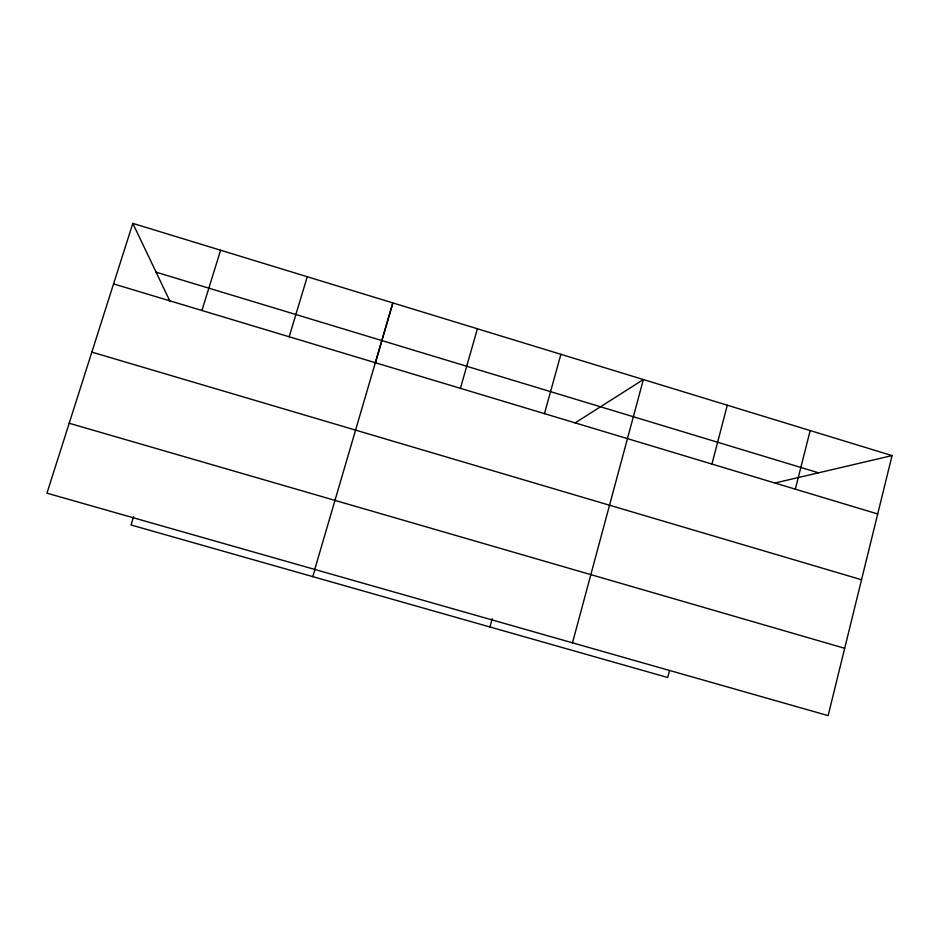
<?xml version="1.0" encoding="UTF-8"?>
<svg xmlns="http://www.w3.org/2000/svg" width="939" height="939" viewBox="0 0 939 939"><rect width="100%" height="100%" fill="white"/><g stroke="black" fill="none" stroke-linecap="round" stroke-linejoin="round"><path stroke-width="1.41" d="M892.05 455.603L828.139 715.624L46.95 493.175L132.822 223.376L892.05 455.603L775.062 482.986M795.333 489.172L810.181 430.567M669.53 670.458L667.699 677.5L131.002 524.971L133.538 516.802M711.926 464.066L727.302 405.214M572.485 642.816L643.368 379.544L575.055 422.937M544.456 413.641L560.888 354.308M489.923 626.97L492.212 618.707M460.415 388.335L477.388 328.767M375.26 363.358L392.854 302.921L314.741 569.421M312.804 576.64L314.847 569.691M289.177 336.772L307.264 276.735M201.92 310.504L220.595 250.232M69.204 423.254L844.689 648.297M91.846 352.113L861.533 579.75M113.56 283.895L877.707 513.973M156.085 272.181L818.526 472.81M132.822 223.376L170.112 301.595"/></g></svg>
